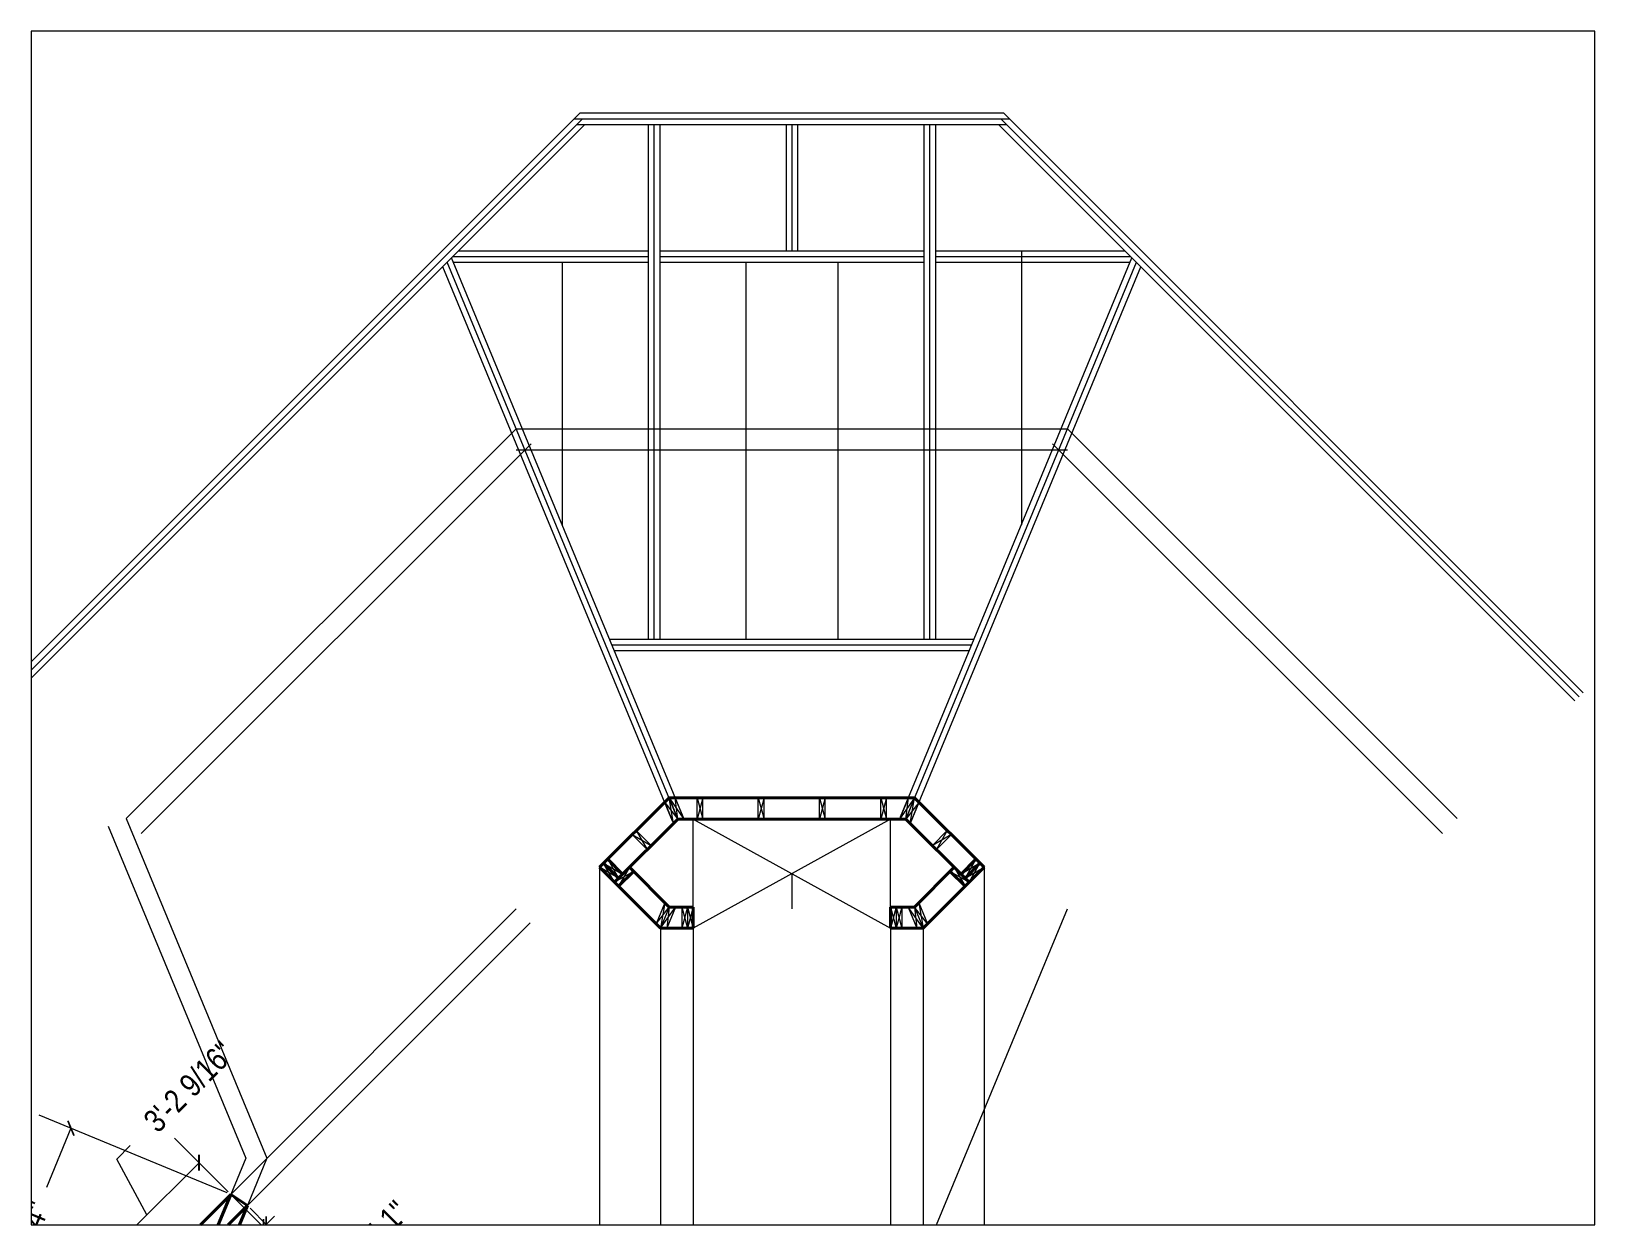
# Paper-space layout 'Entry Flat Roof Framing' of a CAD drawing. Header units: inches. Extents: x 0 to 10.7, y 0 to 8.2.
# The model-space entities are those that its viewports show. They can reach past a viewport. Long polylines and large blocks are cut down to what shows.
import ezdxf

# ---------------------------------------------------------------- set-up
doc = ezdxf.new("R2010")
doc.units = ezdxf.units.IN
doc.header["$MEASUREMENT"] = 0
doc.linetypes.add('HIDDEN', pattern=[0.375, 0.25, -0.125])
doc.layers.get('0').update_dxf_attribs({"color": 8, "lineweight": 9})
doc.layers.add('BOTTOM PLATES', color=7, linetype='Continuous', lineweight=20)
doc.layers.add('WALL FRAMING', color=7, linetype='Continuous', lineweight=30)
doc.layers.add('DIMENSIONS', color=7, linetype='Continuous')
doc.layers.add('DIMENSIONS @ 1', color=7, linetype='Continuous')
doc.styles.add('ARCHENTLTD', font='technical.ttf', dxfattribs={"height": 6})
doc.dimstyles.new('ARCHENTLTD', dxfattribs={"dimscale": 0.05, "dimtxt": 6, "dimasz": 3, "dimexe": 9, "dimexo": 1, "dimgap": 2.5, "dimtad": 0, "dimdec": 4, "dimzin": 1, "dimdsep": 46, "dimlunit": 4, "dimtxsty": 'ARCHENTLTD', "dimblk": 'ARCHTICK', "dimcen": 6, "dimclrd": 256, "dimclre": 256, "dimclrt": 256, "dimazin": 0, "dimtfac": 1, "dimtdec": 4, "dimtofl": 0, "dimtmove": 1, "dimatfit": 3, "dimldrblk": 'ARCHTICK', "dimfxl": 1, "dimfrac": 2, "dimtolj": 1, "dimtzin": 0, "dimlwd": 9, "dimlwe": 9, "dimarcsym": 0})

# ---------------------------------------------------------------- blocks, each defined once
blk = doc.blocks.new('_ArchTick')
at = {"color": 0, "linetype": 'ByBlock', "const_width": 0.15}
blk.add_lwpolyline([(-0.5, -0.5), (0.5, 0.5)], dxfattribs=at)
blk = doc.blocks.new('*D306')
at = {"layer": 'DIMENSIONS', "lineweight": 9}
for p, q in [((24680.25, 13580.06), (24631.12, 13600.41)), ((24639.44, 13596.96), (24633.04, 13581.51)), ((24612.17, 13531.13), (24618.57, 13546.58)), ((24652.98, 13514.23), (24603.85, 13534.58))]:
    blk.add_line(p, q, dxfattribs=at)
at = {"layer": 'DIMENSIONS', "lineweight": 9, "xscale": 3, "yscale": 3, "zscale": 3}
for p, rotation in [((24639.44, 13596.96), 67.49999999999793), ((24612.17, 13531.13), 247.4999999999979)]:
    blk.add_blockref('_ArchTick', p, dxfattribs=dict(at, rotation=rotation))
at = {"layer": 'DIMENSIONS', "lineweight": 9, "insert": (24625.8, 13564.05), "char_height": 6, "attachment_point": 5, "rotation": 67.5, "style": 'ARCHENTLTD'}
blk.add_mtext('\\A1;5\'-11 1/4"', dxfattribs=at)
blk = doc.blocks.new('*D307')
at = {"layer": 'DIMENSIONS', "lineweight": 9}
for p, q in [((24651.41, 13588.9), (24654.94, 13592.44)), ((24680.47, 13580.38), (24666.52, 13594.33)), ((24645.62, 13560.69), (24672.89, 13587.96)), ((24659.25, 13574.33), (24651.41, 13588.9)), ((24653.2, 13553.11), (24639.26, 13567.06))]:
    blk.add_line(p, q, dxfattribs=at)
at = {"layer": 'DIMENSIONS', "lineweight": 9, "xscale": 3, "yscale": 3, "zscale": 3}
for p, rotation in [((24672.89, 13587.96), 44.9999999999981), ((24645.62, 13560.69), 224.9999999999981)]:
    blk.add_blockref('_ArchTick', p, dxfattribs=dict(at, rotation=rotation))
at = {"layer": 'DIMENSIONS', "lineweight": 9, "insert": (24670.28, 13607.78), "char_height": 6, "attachment_point": 5, "rotation": 45, "style": 'ARCHENTLTD'}
blk.add_mtext('\\A1;3\'-2 9/16"', dxfattribs=at)
blk = doc.blocks.new('*D308')
at = {"layer": 'DIMENSIONS', "lineweight": 9}
for p, q in [((24685.5, 13575.34), (24696.09, 13564.76)), ((24686.23, 13576.06), (24696.81, 13565.48)), ((24689.73, 13571.12), (24687.61, 13569)), ((24689.73, 13571.12), (24690.45, 13571.84)), ((24690.09, 13571.48), (24710.26, 13560.62)), ((24690.45, 13571.84), (24692.57, 13573.96)), ((24710.26, 13560.62), (24713.8, 13564.15))]:
    blk.add_line(p, q, dxfattribs=at)
at = {"layer": 'DIMENSIONS', "lineweight": 9, "xscale": 3, "yscale": 3, "zscale": 3}
for p, rotation in [((24689.73, 13571.12), 44.99999999992765), ((24690.45, 13571.84), 224.9999999999277)]:
    blk.add_blockref('_ArchTick', p, dxfattribs=dict(at, rotation=rotation))
at = {"layer": 'DIMENSIONS', "lineweight": 9, "insert": (24721.21, 13571.57), "char_height": 6, "attachment_point": 5, "rotation": 45, "style": 'ARCHENTLTD'}
blk.add_mtext('\\A1;0\'-1"', dxfattribs=at)

msp = doc.modelspace()

# ---------------------------------------------------------------- linework, layer by layer
at = {"layer": 'BOTTOM PLATES', "color": 7, "lineweight": 40}
for p, q in [((24795.67669, 13683.23051), (24777.52476, 13665.13219)), ((24795.67193, 13683.23051), (24859.78666, 13683.23051)), ((24859.80035, 13683.23051), (24877.95228, 13665.13219)), ((24797.9501, 13677.73051), (24781.41385, 13661.2431)), ((24797.9501, 13677.73051), (24857.52694, 13677.73051)), ((24857.52694, 13677.73051), (24874.06319, 13661.2431)), ((24793.42644, 13649.23051), (24777.52476, 13665.13219)), ((24782.47608, 13662.30219), (24778.58542, 13666.19285)), ((24783.53674, 13663.36285), (24779.64608, 13667.25351)), ((24795.70462, 13654.73051), (24785.29931, 13665.11708)), ((24859.77242, 13654.73051), (24870.17773, 13665.11708)), ((24862.0506, 13649.23051), (24877.95228, 13665.13219)), ((24871.9403, 13663.36285), (24875.83096, 13667.25351)), ((24873.00096, 13662.30219), (24876.89162, 13666.19285)), ((24786.3606, 13664.05704), (24782.47294, 13660.18087)), ((24869.11645, 13664.05704), (24873.0041, 13660.18087)), ((24795.70462, 13654.73051), (24801.9793, 13654.73051)), ((24859.77242, 13654.73051), (24853.49774, 13654.73051)), ((24793.42644, 13649.23051), (24801.9793, 13649.23051)), ((24862.0506, 13649.23051), (24853.49774, 13649.23051))]:
    msp.add_line(p, q, dxfattribs=at)
at = {"layer": 'BOTTOM PLATES', "color": 7}
for p, q in [((24794.5273, 13682.08451), (24796.80071, 13676.58451)), ((24795.67669, 13683.23051), (24797.9501, 13677.73051)), ((24797.29978, 13683.23051), (24799.57319, 13677.73051)), ((24858.17726, 13683.23051), (24855.90385, 13677.73051)), ((24859.78666, 13683.23051), (24857.52694, 13677.73051)), ((24860.94974, 13682.08451), (24858.67633, 13676.58451)), ((24801.9793, 13654.73051), (24798.4793, 13654.73051))]:
    msp.add_line(p, q, dxfattribs=at)
at = {"layer": 'BOTTOM PLATES', "lineweight": 9}
for p, q in [((24794.5273, 13682.08451), (24797.9501, 13677.73051)), ((24796.80071, 13676.58451), (24795.67332, 13683.22715)), ((24795.67332, 13683.22715), (24799.57319, 13677.73051)), ((24797.9501, 13677.73051), (24797.29978, 13683.23051)), ((24802.9793, 13683.23051), (24804.4793, 13677.73051)), ((24804.4793, 13683.23051), (24802.9793, 13677.73051)), ((24802.9793, 13677.73051), (24802.9793, 13683.23051)), ((24804.4793, 13677.73051), (24804.4793, 13683.23051)), ((24818.9793, 13683.23051), (24820.4793, 13677.73051)), ((24820.4793, 13683.23051), (24818.9793, 13677.73051)), ((24818.9793, 13677.73051), (24818.9793, 13683.23051)), ((24820.4793, 13677.73051), (24820.4793, 13683.23051)), ((24834.9793, 13683.23051), (24836.4793, 13677.73051)), ((24836.4793, 13683.23051), (24834.9793, 13677.73051)), ((24834.9793, 13677.73051), (24834.9793, 13683.23051)), ((24836.4793, 13677.73051), (24836.4793, 13683.23051)), ((24850.9793, 13683.23051), (24852.4793, 13677.73051)), ((24852.4793, 13683.23051), (24850.9793, 13677.73051)), ((24850.9793, 13677.73051), (24850.9793, 13683.23051)), ((24852.4793, 13677.73051), (24852.4793, 13683.23051)), ((24859.78666, 13683.23051), (24855.90385, 13677.73051)), ((24857.52694, 13677.73051), (24858.17726, 13683.23051)), ((24860.94974, 13682.08451), (24857.52694, 13677.73051)), ((24858.67633, 13676.58451), (24859.78666, 13683.23051)), ((24798.4793, 13677.73051), (24801.9793, 13677.73051)), ((24786.05116, 13673.65181), (24789.93449, 13669.75697)), ((24786.05116, 13673.65181), (24790.99672, 13670.81606)), ((24787.11339, 13674.7109), (24790.99672, 13670.81606)), ((24787.11339, 13674.7109), (24789.93449, 13669.75697)), ((24868.3452, 13674.7109), (24864.46187, 13670.81606)), ((24869.40743, 13673.65181), (24864.46187, 13670.81606)), ((24868.3452, 13674.7109), (24865.5241, 13669.75697)), ((24869.40743, 13673.65181), (24865.5241, 13669.75697)), ((24782.47608, 13662.30219), (24777.52476, 13665.13219)), ((24781.41385, 13661.2431), (24778.58699, 13666.19128)), ((24778.58699, 13666.19128), (24783.53674, 13663.36285)), ((24779.64922, 13667.25038), (24782.47608, 13662.30219)), ((24785.29931, 13665.11708), (24782.47451, 13660.18244)), ((24870.17773, 13665.11708), (24873.00253, 13660.18244)), ((24876.89005, 13666.19128), (24871.9403, 13663.36285)), ((24875.82782, 13667.25038), (24873.00096, 13662.30219)), ((24873.00096, 13662.30219), (24877.95228, 13665.13219)), ((24874.06319, 13661.2431), (24876.89005, 13666.19128)), ((24786.3606, 13664.05704), (24781.41385, 13661.2431)), ((24869.11645, 13664.05704), (24874.06319, 13661.2431)), ((24794.55596, 13655.8771), (24792.27839, 13650.37856)), ((24792.27839, 13650.37856), (24795.70462, 13654.73051)), ((24794.55596, 13655.8771), (24793.42644, 13649.23051)), ((24795.70462, 13654.73051), (24793.42644, 13649.23051)), ((24793.42644, 13649.23051), (24797.3282, 13654.73051)), ((24797.3282, 13654.73051), (24795.05003, 13649.23051)), ((24795.70462, 13654.73051), (24795.05003, 13649.23051)), ((24858.14884, 13654.73051), (24860.42701, 13649.23051)), ((24862.0506, 13649.23051), (24858.14884, 13654.73051)), ((24859.77242, 13654.73051), (24862.0506, 13649.23051)), ((24863.19865, 13650.37856), (24859.77242, 13654.73051)), ((24859.77242, 13654.73051), (24860.42701, 13649.23051)), ((24860.92108, 13655.8771), (24863.19865, 13650.37856)), ((24860.92108, 13655.8771), (24862.0506, 13649.23051))]:
    msp.add_line(p, q, dxfattribs=at)
at = {"layer": 'BOTTOM PLATES', "color": 6}
for p, q in [((24801.9793, 13677.73051), (24853.49774, 13649.23051)), ((24853.4793, 13677.73051), (24801.9793, 13649.23051))]:
    msp.add_line(p, q, dxfattribs=at)
at = {"layer": 'BOTTOM PLATES', "color": 6, "lineweight": 9}
for p, q in [((24801.9793, 13649.23051), (24801.9793, 13677.73051)), ((24853.49774, 13649.23051), (24853.49774, 13677.73051))]:
    msp.add_line(p, q, dxfattribs=at)
at = {"layer": 'BOTTOM PLATES'}
for p, q in [((24798.9793, 13654.73051), (24798.9793, 13649.23051)), ((24800.4793, 13654.73051), (24800.4793, 13649.23051)), ((24854.9793, 13654.73051), (24854.9793, 13649.23051)), ((24856.4793, 13654.73051), (24856.4793, 13649.23051))]:
    msp.add_line(p, q, dxfattribs=at)
at = {"layer": 'BOTTOM PLATES', "lineweight": 40}
for p, q in [((24801.9793, 13654.73051), (24801.9793, 13649.23051)), ((24853.49774, 13654.73051), (24853.49774, 13649.23051))]:
    msp.add_line(p, q, dxfattribs=at)
at = {"layer": 'DIMENSIONS', "color": 7, "lineweight": 9}
for p, q in [((24653.90592, 13677.83718), (24690.64353, 13589.14475)), ((24649.17104, 13675.87593), (24685.09627, 13589.14475)), ((24685.09627, 13589.14475), (24681.17376, 13579.67498)), ((24690.64353, 13589.14475), (24685.51853, 13576.7719)), ((24681.17376, 13579.67498), (24684.79769, 13576.05106))]:
    msp.add_line(p, q, dxfattribs=at)
at = {"layer": 'DIMENSIONS', "color": 3, "lineweight": 9}
for p, q in [((24681.17376, 13579.67498), (24755.7293, 13654.23051)), ((24685.51853, 13576.7719), (24759.35322, 13650.60659))]:
    msp.add_line(p, q, dxfattribs=at)
at = {"layer": 'DIMENSIONS', "lineweight": 9}
msp.add_line((24755.7293, 13306.58376), (24899.7293, 13654.23051), dxfattribs=at)
at = {"layer": 'DIMENSIONS', "color": 3, "linetype": 'HIDDEN', "lineweight": 40, "ltscale": 25}
for p, q in [((24653.90592, 13552.40714), (24681.17376, 13579.67498)), ((24659.03092, 13550.28429), (24685.51853, 13576.7719))]:
    msp.add_line(p, q, dxfattribs=at)
at = {"layer": 'DIMENSIONS', "color": 7, "lineweight": 40}
for p, q in [((24681.17376, 13579.67498), (24653.90592, 13513.84458)), ((24685.51853, 13576.7719), (24681.17376, 13579.67498)), ((24685.51853, 13576.7719), (24659.03092, 13512.82515))]:
    msp.add_line(p, q, dxfattribs=at)
at = {"layer": 'WALL FRAMING', "color": 7, "lineweight": 9}
for p, q in [((24772.46837, 13862.16056), (24621.02545, 13710.71765)), ((24772.46837, 13862.16056), (24882.99023, 13862.16056)), ((24882.99023, 13862.16056), (25034.43314, 13710.71765)), ((24773.08969, 13860.66056), (24622.08611, 13709.65699)), ((24773.71101, 13859.16056), (24623.14677, 13708.59633)), ((24770.96837, 13860.66056), (24884.49023, 13860.66056)), ((24771.58969, 13859.16056), (24883.86891, 13859.16056)), ((24790.22703, 13859.16056), (24790.22703, 13724.73051)), ((24791.72703, 13859.16056), (24791.72703, 13724.73051)), ((24793.22703, 13859.16056), (24793.22703, 13724.73051)), ((24826.2293, 13859.16056), (24826.2293, 13826.16056)), ((24827.7293, 13859.16056), (24827.7293, 13826.16056)), ((24829.2293, 13859.16056), (24829.2293, 13826.16056)), ((24862.22703, 13859.16056), (24862.22703, 13724.73051)), ((24863.72703, 13859.16056), (24863.72703, 13724.73051)), ((24865.22703, 13859.16056), (24865.22703, 13724.73051)), ((24881.74759, 13859.16056), (25032.31182, 13708.59633)), ((24882.36891, 13860.66056), (25033.37248, 13709.65699)), ((24799.33592, 13678.30454), (24738.85906, 13824.30861)), ((24739.21101, 13824.66056), (24790.22703, 13824.66056)), ((24740.71101, 13826.16056), (24790.22703, 13826.16056)), ((24793.22703, 13826.16056), (24862.22703, 13826.16056)), ((24793.22703, 13824.66056), (24862.22703, 13824.66056)), ((24856.14104, 13678.30435), (24916.5962, 13824.31194)), ((24865.22703, 13826.16056), (24914.74759, 13826.16056)), ((24865.22703, 13824.66056), (24916.24759, 13824.66056)), ((24887.72703, 13826.16056), (24887.72703, 13754.58889)), ((24796.56428, 13677.15649), (24736.56296, 13822.01251)), ((24797.9501, 13677.73051), (24737.71101, 13823.16056)), ((24739.33459, 13823.16056), (24790.22703, 13823.16056)), ((24767.72703, 13823.16056), (24767.72703, 13754.61516)), ((24793.22703, 13823.16056), (24862.22703, 13823.16056)), ((24815.72703, 13823.16056), (24815.72703, 13724.73051)), ((24839.72703, 13823.16056), (24839.72703, 13724.73051)), ((24857.52694, 13677.73051), (24917.74431, 13823.16383)), ((24858.91284, 13677.15667), (24918.89243, 13822.01571)), ((24865.22703, 13823.16056), (24916.11946, 13823.16056)), ((24755.7293, 13779.66056), (24653.90592, 13677.83718)), ((24755.7293, 13779.66056), (24899.7293, 13779.66056)), ((24899.7293, 13779.66056), (25001.55267, 13677.83718)), ((24759.61838, 13775.77147), (24657.79501, 13673.94809)), ((24895.84021, 13775.77147), (24997.66359, 13673.94809)), ((24755.7293, 13774.16056), (24899.7293, 13774.16056)), ((24780.10565, 13724.73051), (24875.36402, 13724.73051)), ((24780.72697, 13723.23051), (24874.74294, 13723.23051)), ((24781.34829, 13721.73051), (24874.12186, 13721.73051)), ((24827.7293, 13663.48051), (24827.7293, 13654.23051)), ((24798.9793, 13654.73051), (24800.4793, 13649.23051)), ((24800.4793, 13654.73051), (24798.9793, 13649.23051)), ((24800.4793, 13654.73051), (24801.9793, 13649.23051)), ((24801.9793, 13654.73051), (24800.4793, 13649.23051)), ((24853.49774, 13654.73051), (24854.9793, 13649.23051)), ((24854.9793, 13654.73051), (24853.49774, 13649.23051)), ((24854.9793, 13654.73051), (24856.4793, 13649.23051)), ((24856.4793, 13654.73051), (24854.9793, 13649.23051))]:
    msp.add_line(p, q, dxfattribs=at)
at = {"layer": 'WALL FRAMING', "color": 2, "lineweight": 9}
for p, q in [((24777.52476, 13665.13219), (24777.52476, 12060.9317)), ((24877.95228, 13665.13219), (24877.95228, 12060.9317)), ((24793.42644, 13649.23051), (24793.42644, 12060.9317)), ((24801.9793, 13649.23051), (24801.9793, 12060.9317)), ((24853.49774, 13649.23051), (24853.49774, 12060.9317)), ((24862.0506, 13649.23051), (24862.0506, 12060.9317))]:
    msp.add_line(p, q, dxfattribs=at)

# ---------------------------------------------------------------- dimensions: what is measured, and where the dimension line sits
at = {"layer": 'DIMENSIONS @ 1', "color": 7, "lineweight": 9}
for p1, p2, distance, picture, middle in [((24653.905919, 13552.407136), (24681.173764, 13579.67498), 11.7183, '*D307', (24656.71007, 13594.203416)), ((24681.17376, 13579.67498), (24653.90592, 13513.84458), -45.17478, '*D306', (24625.80379, 13564.04742)), ((24684.79769, 13576.05106), (24685.51853, 13576.7719), -6.97491, '*D308', (24715.5649, 13565.9212))]:
    dim = msp.add_aligned_dim(p1=p1, p2=p2, distance=distance, dimstyle='ARCHENTLTD', override={"dimscale": 1, "dimtix": 0, "dimtofl": 0, "dimtmove": 1, "dimatfit": 3}, dxfattribs=at)
    dim.commit()
    dim.dimension.update_dxf_attribs({"geometry": picture, "text_midpoint": middle})

psp = doc.layouts.new('Entry Flat Roof Framing')

# ---------------------------------------------------------------- viewports
at = {"layer": 'WALL FRAMING', "color": 7, "lineweight": 9}
psp.add_viewport(center=(5.356, 4.089), size=(10.712, 8.1775), view_center_point=(24833.27068, 13727.63785), view_height=311.7623912, dxfattribs=at)

doc.saveas('drawing.dxf')
